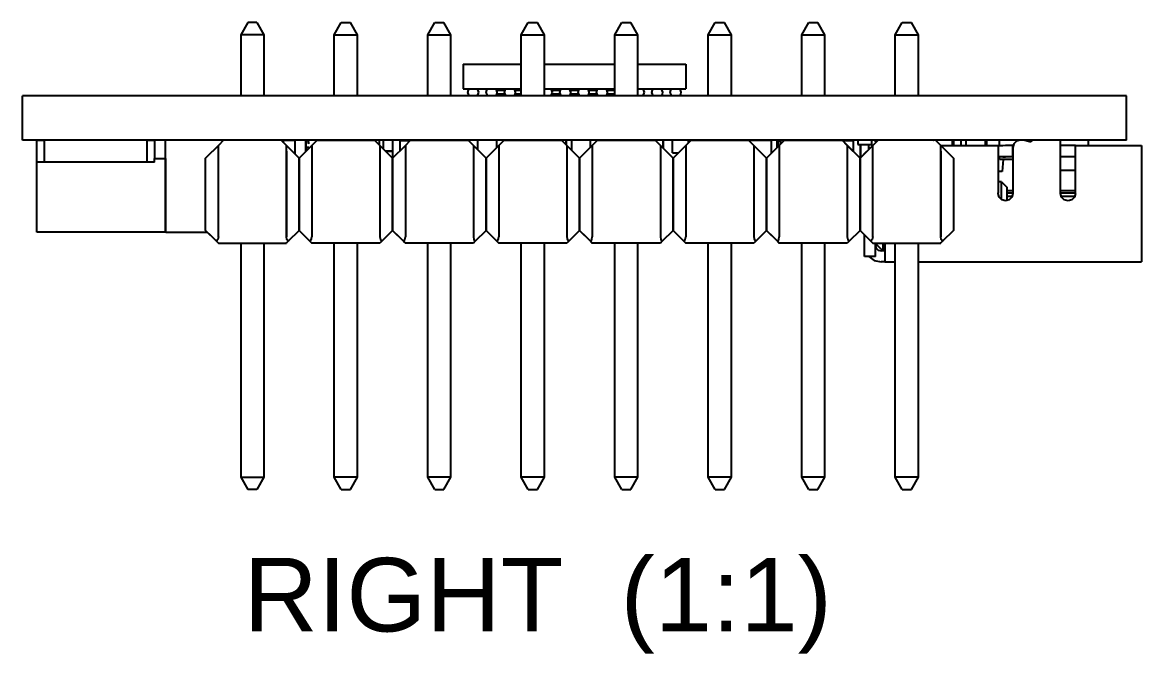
# Model space of a CAD drawing. Header units: millimetres. Extents: x -32 to 158, y -136 to 142.
# Drawn here: x 55 to 85.41, y -4.46 to 12.7 of the extents above; entities that cross this region are included whole.
import ezdxf

# ---------------------------------------------------------------- set-up
doc = ezdxf.new("R2010")
doc.units = ezdxf.units.MM
doc.layers.add('LABELS', color=7, linetype='Continuous')
doc.layers.add('VISIBLE', color=7, linetype='Continuous')
doc.styles.get("Standard").update_dxf_attribs({"font": 'arial.ttf'})

msp = doc.modelspace()

# ---------------------------------------------------------------- linework, layer by layer
at = {"layer": 'VISIBLE'}
for points in [[(61.125, 12.697), (60.935, 12.357)], [(61.375, 12.697), (61.125, 12.697)], [(61.375, 12.697), (61.565, 12.357)], [(63.475, 12.357), (63.665, 12.697)], [(63.665, 12.697), (63.915, 12.697)], [(64.105, 12.357), (63.915, 12.697)], [(66.015, 12.357), (66.205, 12.697)], [(66.205, 12.697), (66.455, 12.697)], [(66.645, 12.357), (66.455, 12.697)], [(68.555, 12.357), (68.745, 12.697)], [(68.745, 12.697), (68.995, 12.697)], [(69.185, 12.357), (68.995, 12.697)], [(71.095, 12.357), (71.285, 12.697)], [(71.285, 12.697), (71.535, 12.697)], [(71.725, 12.357), (71.535, 12.697)], [(73.635, 12.357), (73.825, 12.697)], [(73.825, 12.697), (74.075, 12.697)], [(74.265, 12.357), (74.075, 12.697)], [(76.175, 12.357), (76.365, 12.697)], [(76.365, 12.697), (76.615, 12.697)], [(76.805, 12.357), (76.615, 12.697)], [(78.715, 12.357), (78.905, 12.697)], [(78.905, 12.697), (79.155, 12.697)], [(79.345, 12.357), (79.155, 12.697)], [(61.565, 12.357), (60.935, 12.357)], [(60.935, 12.357), (60.935, 10.697)], [(61.565, 12.357), (61.565, 10.697)], [(63.475, 12.357), (64.105, 12.357)], [(63.475, 10.697), (63.475, 12.357)], [(64.105, 10.697), (64.105, 12.357)], [(66.015, 12.357), (66.645, 12.357)], [(66.015, 10.697), (66.015, 12.357)], [(66.645, 10.697), (66.645, 12.357)], [(68.555, 12.357), (69.185, 12.357)], [(68.555, 10.697), (68.555, 12.357)], [(69.185, 10.697), (69.185, 12.357)], [(71.095, 12.357), (71.725, 12.357)], [(71.095, 10.697), (71.095, 12.357)], [(71.725, 10.697), (71.725, 12.357)], [(73.635, 12.357), (74.265, 12.357)], [(73.635, 10.697), (73.635, 12.357)], [(74.265, 10.697), (74.265, 12.357)], [(76.175, 12.357), (76.805, 12.357)], [(76.175, 10.697), (76.175, 12.357)], [(76.805, 10.697), (76.805, 12.357)], [(78.715, 12.357), (79.345, 12.357)], [(78.715, 10.697), (78.715, 12.357)], [(79.345, 10.697), (79.345, 12.357)], [(66.975, 11.565), (68.555, 11.565)], [(66.975, 11.565), (66.975, 10.893)], [(69.185, 11.565), (71.095, 11.565)], [(71.725, 11.565), (73.025, 11.565)], [(73.025, 11.565), (73.025, 10.893)], [(85, 10.697), (55, 10.697)], [(55, 9.497), (55, 10.697)], [(66.975, 10.893), (68.555, 10.893)], [(67.144, 10.697), (67.1, 10.793), (67.13, 10.893)], [(67.144, 10.697), (67.1, 10.793), (67.13, 10.893)], [(67.144, 10.697), (67.1, 10.793), (67.13, 10.893)], [(67.144, 10.697), (67.1, 10.793), (67.13, 10.893)], [(67.144, 10.697), (67.1, 10.793), (67.13, 10.893)], [(67.144, 10.697), (67.1, 10.793), (67.13, 10.893)], [(67.144, 10.697), (67.1, 10.793), (67.13, 10.893)], [(67.144, 10.697), (67.1, 10.793), (67.13, 10.893)], [(67.356, 10.697), (67.389, 10.746), (67.4, 10.803)], [(67.4, 10.803), (67.37, 10.893)], [(67.644, 10.697), (67.6, 10.793), (67.63, 10.893)], [(67.644, 10.697), (67.6, 10.793), (67.63, 10.893)], [(67.856, 10.697), (67.889, 10.746), (67.9, 10.803)], [(67.9, 10.803), (67.87, 10.893)], [(68.113, 10.743), (67.887, 10.743)], [(68.105, 10.843), (67.895, 10.843)], [(68.144, 10.697), (68.1, 10.793), (68.13, 10.893)], [(68.105, 10.843), (68.13, 10.893)], [(68.144, 10.697), (68.113, 10.743)], [(68.356, 10.697), (68.389, 10.746), (68.4, 10.803)], [(68.4, 10.803), (68.37, 10.893)], [(68.387, 10.863), (68.387, 10.893)], [(68.555, 10.743), (68.387, 10.743)], [(68.555, 10.843), (68.395, 10.843)], [(69.185, 10.893), (71.095, 10.893)], [(69.356, 10.697), (69.389, 10.746), (69.4, 10.803)], [(69.4, 10.803), (69.37, 10.893)], [(69.381, 10.877), (69.4, 10.877)], [(69.613, 10.743), (69.387, 10.743)], [(69.605, 10.843), (69.395, 10.843)], [(69.4, 10.877), (69.401, 10.893)], [(69.401, 10.893), (69.4, 10.877)], [(69.4, 10.877), (69.402, 10.877)], [(69.4, 10.877), (69.619, 10.877)], [(69.45, 10.877), (69.619, 10.877)], [(69.644, 10.697), (69.6, 10.793), (69.63, 10.893)], [(69.605, 10.843), (69.63, 10.893)], [(69.644, 10.697), (69.613, 10.743)], [(69.856, 10.697), (69.889, 10.746), (69.9, 10.803)], [(69.9, 10.803), (69.87, 10.893)], [(69.881, 10.877), (70.119, 10.877)], [(69.881, 10.877), (70.119, 10.877)], [(70.113, 10.743), (69.887, 10.743)], [(70.105, 10.843), (69.895, 10.843)], [(70.144, 10.697), (70.1, 10.793), (70.13, 10.893)], [(70.105, 10.843), (70.13, 10.893)], [(70.144, 10.697), (70.113, 10.743)], [(70.356, 10.697), (70.389, 10.746), (70.4, 10.803)], [(70.4, 10.803), (70.37, 10.893)], [(70.381, 10.877), (70.45, 10.877)], [(70.381, 10.877), (70.5, 10.877)], [(70.613, 10.743), (70.387, 10.743)], [(70.605, 10.843), (70.395, 10.843)], [(70.498, 10.877), (70.5, 10.877)], [(70.499, 10.893), (70.5, 10.877)], [(70.5, 10.877), (70.619, 10.877)], [(70.644, 10.697), (70.6, 10.793), (70.63, 10.893)], [(70.619, 10.877), (70.6, 10.877)], [(70.6, 10.877), (70.619, 10.877)], [(70.605, 10.843), (70.63, 10.893)], [(70.644, 10.697), (70.613, 10.743)], [(70.856, 10.697), (70.889, 10.746), (70.9, 10.803)], [(70.9, 10.803), (70.87, 10.893)], [(70.887, 10.863), (70.887, 10.893)], [(71.095, 10.743), (70.887, 10.743)], [(71.095, 10.843), (70.895, 10.843)], [(71.725, 10.893), (73.025, 10.893)], [(71.856, 10.697), (71.889, 10.746), (71.9, 10.803)], [(71.9, 10.803), (71.87, 10.893)], [(72.144, 10.697), (72.1, 10.793), (72.13, 10.893)], [(72.144, 10.697), (72.1, 10.793), (72.13, 10.893)], [(72.144, 10.697), (72.1, 10.793), (72.13, 10.893)], [(72.144, 10.697), (72.1, 10.793), (72.13, 10.893)], [(72.356, 10.697), (72.389, 10.746), (72.4, 10.803)], [(72.4, 10.803), (72.37, 10.893)], [(72.644, 10.697), (72.6, 10.793), (72.63, 10.893)], [(72.644, 10.697), (72.6, 10.793), (72.63, 10.893)], [(72.644, 10.697), (72.6, 10.793), (72.63, 10.893)], [(72.644, 10.697), (72.6, 10.793), (72.63, 10.893)], [(72.644, 10.697), (72.6, 10.793), (72.63, 10.893)], [(72.644, 10.697), (72.6, 10.793), (72.63, 10.893)], [(72.644, 10.697), (72.6, 10.793), (72.63, 10.893)], [(72.644, 10.697), (72.6, 10.793), (72.63, 10.893)], [(72.856, 10.697), (72.889, 10.746), (72.9, 10.803)], [(72.9, 10.803), (72.87, 10.893)], [(85, 9.497), (85, 10.697)], [(85, 9.497), (55, 9.497)], [(55.389, 9.497), (55.589, 9.497)], [(55.389, 8.897), (55.389, 9.497)], [(58.389, 9.497), (55.589, 9.497)], [(55.589, 9.497), (55.589, 8.897)], [(58.389, 9.497), (58.578, 9.497)], [(58.389, 8.897), (58.389, 9.497)], [(58.589, 9.497), (58.589, 8.997)], [(58.889, 8.997), (58.889, 9.497)], [(58.889, 8.997), (58.889, 9.497)], [(60.469, 9.495), (60.326, 9.352)], [(62.032, 9.495), (60.469, 9.495)], [(60.935, 9.497), (60.935, 9.495)], [(61.565, 9.497), (61.565, 9.495)], [(61.589, 9.497), (61.565, 9.496)], [(62.032, 9.495), (62.175, 9.352)], [(62.175, 9.352), (62.032, 9.495)], [(62.33, 9.197), (62.032, 9.495)], [(62.032, 9.495), (62.33, 9.197)], [(62.089, 9.437), (62.089, 9.497)], [(62.099, 9.427), (62.099, 9.497)], [(62.099, 9.427), (62.099, 9.497)], [(62.099, 9.427), (62.099, 9.497)], [(62.099, 9.427), (62.099, 9.497)], [(62.099, 9.427), (62.099, 9.497)], [(62.4, 9.485), (62.099, 9.485)], [(62.412, 9.497), (62.4, 9.485)], [(62.4, 9.485), (62.412, 9.497)], [(62.4, 9.485), (62.4, 9.127)], [(62.7, 9.485), (62.688, 9.497)], [(62.688, 9.497), (62.7, 9.485)], [(62.7, 9.485), (62.7, 9.187)], [(62.7, 9.187), (62.7, 9.485)], [(62.716, 9.397), (62.708, 9.497)], [(62.719, 9.497), (62.766, 9.46), (62.784, 9.397)], [(62.866, 9.352), (63.009, 9.495)], [(63.009, 9.495), (64.572, 9.495)], [(63.042, 9.495), (63.025, 9.497)], [(63.042, 9.495), (63.025, 9.497)], [(63.475, 9.495), (63.475, 9.497)], [(64.105, 9.495), (64.105, 9.497)], [(64.572, 9.495), (64.87, 9.197)], [(64.87, 9.197), (64.572, 9.495)], [(64.572, 9.495), (64.715, 9.352)], [(64.715, 9.352), (64.572, 9.495)], [(64.7, 9.367), (64.7, 9.497)], [(64.8, 9.497), (64.8, 9.267)], [(65.075, 9.497), (65.063, 9.485)], [(65.063, 9.009), (65.063, 9.485)], [(65.251, 9.497), (65.263, 9.485)], [(65.263, 9.485), (65.251, 9.497)], [(65.263, 9.485), (65.538, 9.485)], [(65.263, 9.209), (65.263, 9.485)], [(65.324, 9.497), (65.336, 9.485)], [(65.336, 9.485), (65.324, 9.497)], [(65.406, 9.352), (65.549, 9.495)], [(65.451, 9.497), (65.463, 9.485)], [(65.463, 9.485), (65.451, 9.497)], [(65.549, 9.495), (67.112, 9.495)], [(65.875, 9.497), (65.869, 9.495)], [(66.015, 9.495), (66.015, 9.497)], [(66.645, 9.495), (66.645, 9.497)], [(67.883, 9.497), (66.645, 9.497)], [(66.645, 9.496), (66.648, 9.495)], [(67.112, 9.495), (67.41, 9.197)], [(67.41, 9.197), (67.112, 9.495)], [(67.112, 9.495), (67.255, 9.352)], [(67.255, 9.352), (67.112, 9.495)], [(67.371, 9.485), (67.383, 9.497)], [(67.371, 9.236), (67.371, 9.485)], [(68.035, 9.497), (67.883, 9.497)], [(67.891, 9.493), (67.883, 9.497)], [(67.891, 9.493), (67.883, 9.497)], [(67.883, 9.497), (67.891, 9.493)], [(67.883, 9.497), (67.891, 9.493)], [(67.9, 9.497), (67.888, 9.485)], [(67.888, 9.294), (67.888, 9.485)], [(67.895, 9.302), (67.895, 9.485)], [(67.895, 9.302), (67.895, 9.485)], [(67.946, 9.352), (68.089, 9.495)], [(68.076, 9.497), (68.085, 9.492)], [(68.085, 9.492), (68.076, 9.497)], [(68.089, 9.495), (69.652, 9.495)], [(68.252, 9.495), (68.258, 9.497)], [(68.555, 9.495), (68.555, 9.497)], [(69.185, 9.495), (69.185, 9.497)], [(69.26, 9.495), (69.266, 9.497)], [(69.652, 9.495), (69.95, 9.197)], [(69.95, 9.197), (69.652, 9.495)], [(69.652, 9.495), (69.795, 9.352)], [(69.795, 9.352), (69.652, 9.495)], [(69.778, 9.485), (69.766, 9.497)], [(69.778, 9.485), (69.766, 9.497)], [(69.766, 9.497), (69.778, 9.485)], [(69.766, 9.497), (69.778, 9.485)], [(69.778, 9.369), (69.778, 9.485)], [(69.778, 9.485), (69.778, 9.369)], [(69.778, 9.485), (69.778, 9.369)], [(69.778, 9.369), (69.778, 9.485)], [(69.93, 9.485), (69.942, 9.497)], [(69.93, 9.217), (69.93, 9.485)], [(70.438, 9.485), (70.45, 9.497)], [(70.438, 9.305), (70.438, 9.485)], [(70.442, 9.497), (70.446, 9.496)], [(70.486, 9.352), (70.629, 9.495)], [(70.629, 9.495), (72.192, 9.495)], [(71.095, 9.495), (71.095, 9.497)], [(71.725, 9.495), (71.725, 9.497)], [(71.844, 9.495), (71.839, 9.497)], [(71.839, 9.497), (71.844, 9.495)], [(71.844, 9.495), (71.839, 9.497)], [(72.192, 9.495), (72.49, 9.197)], [(72.49, 9.197), (72.192, 9.495)], [(72.192, 9.495), (72.335, 9.352)], [(72.335, 9.352), (72.192, 9.495)], [(72.212, 9.485), (72.202, 9.485)], [(72.224, 9.497), (72.212, 9.485)], [(72.212, 9.485), (72.224, 9.497)], [(72.224, 9.497), (72.212, 9.485)], [(72.212, 9.485), (72.224, 9.497)], [(72.212, 9.485), (72.212, 9.475)], [(72.412, 9.485), (72.4, 9.497)], [(72.4, 9.497), (72.412, 9.485)], [(72.412, 9.485), (72.4, 9.497)], [(72.4, 9.497), (72.412, 9.485)], [(72.412, 9.485), (72.412, 9.275)], [(72.412, 9.275), (72.412, 9.485)], [(72.412, 9.485), (72.412, 9.275)], [(72.412, 9.275), (72.412, 9.485)], [(72.665, 9.147), (72.665, 9.497)], [(73.026, 9.352), (73.169, 9.495)], [(73.088, 9.485), (73.1, 9.497)], [(73.088, 9.485), (73.088, 9.415)], [(73.169, 9.495), (74.732, 9.495)], [(73.635, 9.495), (73.635, 9.497)], [(74.265, 9.495), (74.265, 9.497)], [(74.4, 9.497), (74.265, 9.497)], [(74.5, 9.497), (74.4, 9.497)], [(74.4, 9.497), (74.4, 9.495)], [(74.442, 9.497), (74.442, 9.497)], [(74.5, 9.497), (74.494, 9.495)], [(74.5, 9.497), (74.5, 9.497)], [(74.562, 9.497), (74.556, 9.495)], [(74.556, 9.495), (74.562, 9.497)], [(74.732, 9.495), (75.03, 9.197)], [(75.03, 9.197), (74.732, 9.495)], [(74.732, 9.495), (74.875, 9.352)], [(74.875, 9.352), (74.732, 9.495)], [(74.9, 9.497), (74.738, 9.497)], [(74.738, 9.497), (74.75, 9.485)], [(74.75, 9.485), (74.738, 9.497)], [(75.35, 9.485), (74.75, 9.485)], [(74.75, 9.477), (74.75, 9.485)], [(74.85, 9.497), (74.85, 9.497)], [(74.9, 9.497), (74.9, 9.485)], [(75.265, 9.497), (75.1, 9.497)], [(75.1, 9.497), (75.1, 9.485)], [(75.265, 9.485), (75.265, 9.497)], [(75.362, 9.497), (75.35, 9.485)], [(75.35, 9.485), (75.362, 9.497)], [(75.35, 9.485), (75.35, 9.137)], [(75.504, 9.497), (75.504, 9.29)], [(75.608, 9.477), (75.524, 9.477)], [(75.524, 9.477), (75.524, 9.31)], [(75.524, 9.31), (75.524, 9.477)], [(75.524, 9.477), (75.608, 9.477)], [(75.566, 9.352), (75.709, 9.495)], [(75.602, 9.389), (75.61, 9.497)], [(75.709, 9.495), (77.272, 9.495)], [(75.85, 9.497), (75.85, 9.495)], [(76.15, 9.497), (76.15, 9.495)], [(76.175, 9.495), (76.175, 9.497)], [(76.805, 9.495), (76.805, 9.497)], [(76.9, 9.497), (76.805, 9.497)], [(76.963, 9.497), (76.969, 9.495)], [(76.969, 9.495), (76.963, 9.497)], [(77.3, 9.497), (77.1, 9.497)], [(77.1, 9.497), (77.1, 9.495)], [(77.2, 9.497), (77.194, 9.495)], [(77.272, 9.495), (77.57, 9.197)], [(77.57, 9.197), (77.272, 9.495)], [(77.272, 9.495), (77.415, 9.352)], [(77.415, 9.352), (77.272, 9.495)], [(77.282, 9.485), (77.575, 9.485)], [(77.376, 9.497), (77.388, 9.485)], [(77.388, 9.485), (77.376, 9.497)], [(77.5, 9.497), (77.5, 9.485)], [(77.587, 9.497), (77.575, 9.485)], [(77.575, 9.485), (77.575, 9.192)], [(77.575, 9.485), (77.587, 9.485)], [(77.702, 9.497), (77.702, 9.377)], [(78.082, 9.497), (77.702, 9.497)], [(77.763, 9.497), (77.763, 9.497)], [(77.763, 9.497), (77.763, 9.497)], [(77.9, 9.497), (77.9, 9.497)], [(78, 9.497), (78, 9.497)], [(78.082, 9.347), (78.082, 9.497)], [(78.249, 9.495), (78.106, 9.352)], [(78.144, 9.497), (78.197, 9.444)], [(79.812, 9.495), (78.249, 9.495)], [(78.715, 9.495), (78.715, 9.497)], [(79.345, 9.495), (79.345, 9.497)], [(79.382, 9.497), (79.382, 9.495)], [(79.5, 9.497), (79.5, 9.495)], [(79.7, 9.497), (79.7, 9.495)], [(79.752, 9.495), (79.758, 9.497)], [(79.812, 9.495), (79.955, 9.352)], [(79.955, 9.352), (79.812, 9.495)], [(80.11, 9.197), (79.812, 9.495)], [(79.812, 9.495), (80.11, 9.197)], [(80.27, 9.485), (80.258, 9.497)], [(80.27, 9.485), (80.258, 9.497)], [(80.258, 9.497), (80.27, 9.485)], [(80.258, 9.497), (80.27, 9.485)], [(80.27, 9.347), (80.27, 9.485)], [(80.27, 9.485), (80.27, 9.347)], [(80.27, 9.485), (80.27, 9.347)], [(80.27, 9.347), (80.27, 9.485)], [(80.3, 9.497), (80.3, 9.347)], [(80.5, 9.497), (80.5, 9.347)], [(80.646, 9.485), (80.658, 9.497)], [(80.646, 9.347), (80.646, 9.485)], [(81.17, 9.485), (81.158, 9.497)], [(81.17, 9.485), (81.158, 9.497)], [(81.158, 9.497), (81.17, 9.485)], [(81.158, 9.497), (81.17, 9.485)], [(81.17, 9.347), (81.17, 9.485)], [(81.17, 9.485), (81.17, 9.347)], [(81.17, 9.485), (81.17, 9.347)], [(81.17, 9.347), (81.17, 9.485)], [(81.2, 9.497), (81.2, 9.347)], [(81.546, 9.485), (81.558, 9.497)], [(81.546, 9.347), (81.546, 9.485)], [(82.112, 9.497), (82.012, 9.47), (81.939, 9.397), (81.912, 9.297)], [(82.065, 9.494), (82.058, 9.497)], [(82.065, 9.494), (82.058, 9.497)], [(82.058, 9.497), (82.065, 9.494)], [(82.058, 9.497), (82.065, 9.494)], [(82.065, 9.491), (82.065, 9.497)], [(82.302, 9.467), (82.212, 9.497)], [(82.449, 9.497), (82.382, 9.449), (82.302, 9.467)], [(82.362, 9.447), (82.302, 9.467)], [(82.449, 9.497), (82.412, 9.46), (82.362, 9.447)], [(83.212, 8.047), (83.212, 9.497)], [(83.212, 9.347), (83.212, 9.497)], [(83.95, 9.497), (83.962, 9.485)], [(83.962, 9.485), (83.962, 9.347)], [(60.326, 9.352), (59.98, 9.007)], [(59.98, 9.007), (60.17, 9.197)], [(60.326, 6.869), (60.326, 9.197), (60.326, 9.352)], [(62.175, 9.352), (62.52, 9.007)], [(62.175, 6.869), (62.175, 9.197), (62.175, 9.352)], [(62.175, 9.352), (62.52, 9.007)], [(62.175, 9.197), (62.175, 6.869)], [(62.52, 9.007), (62.866, 9.352)], [(62.7, 9.283), (62.717, 9.282)], [(62.717, 9.282), (62.716, 9.295)], [(62.784, 9.295), (62.716, 9.295)], [(62.784, 9.288), (62.717, 9.282)], [(62.784, 9.295), (62.784, 9.288)], [(62.866, 9.352), (62.866, 9.197), (62.866, 6.869)], [(65.06, 9.007), (64.715, 9.352)], [(64.715, 9.352), (64.715, 9.197), (64.715, 6.869)], [(65.06, 9.007), (64.715, 9.352)], [(64.87, 9.197), (65.063, 9.197)], [(65.063, 9.197), (64.87, 9.197)], [(65.06, 9.007), (65.406, 9.352)], [(65.406, 9.352), (65.406, 9.197), (65.406, 6.869)], [(67.6, 9.007), (67.255, 9.352)], [(67.255, 9.352), (67.255, 9.197), (67.255, 6.869)], [(67.6, 9.007), (67.255, 9.352)], [(67.6, 9.007), (67.946, 9.352)], [(67.946, 9.352), (67.946, 9.197), (67.946, 6.869)], [(70.14, 9.007), (69.795, 9.352)], [(69.795, 9.352), (69.795, 9.197), (69.795, 6.869)], [(70.14, 9.007), (69.795, 9.352)], [(70.14, 9.007), (70.486, 9.352)], [(70.486, 9.352), (70.486, 9.197), (70.486, 6.869)], [(72.68, 9.007), (72.335, 9.352)], [(72.335, 9.352), (72.335, 9.197), (72.335, 6.869)], [(72.68, 9.007), (72.335, 9.352)], [(72.665, 9.147), (72.82, 9.147)], [(72.68, 9.007), (73.026, 9.352)], [(73.026, 9.352), (73.026, 9.197), (73.026, 6.869)], [(75.22, 9.007), (74.875, 9.352)], [(74.875, 9.352), (74.875, 9.197), (74.875, 6.869)], [(75.22, 9.007), (74.875, 9.352)], [(75.22, 9.007), (75.566, 9.352)], [(75.566, 9.352), (75.566, 9.197), (75.566, 6.869)], [(77.76, 9.007), (77.415, 9.352)], [(77.415, 9.352), (77.415, 9.197), (77.415, 6.869)], [(77.76, 9.007), (77.415, 9.352)], [(77.702, 9.377), (78.082, 9.377)], [(78.106, 9.352), (77.76, 9.007)], [(77.76, 9.007), (77.95, 9.197)], [(77.775, 9.021), (77.775, 9.377)], [(77.775, 9.377), (77.775, 9.021)], [(77.988, 9.377), (77.988, 9.234)], [(78.012, 9.258), (78.012, 9.277)], [(78.03, 9.277), (78.012, 9.277)], [(78.091, 9.338), (78.082, 9.347)], [(78.106, 6.869), (78.106, 9.197), (78.106, 9.352)], [(79.955, 9.352), (80.3, 9.007)], [(79.955, 6.869), (79.955, 9.197), (79.955, 9.352)], [(79.955, 9.352), (80.3, 9.007)], [(79.955, 9.197), (79.955, 6.869)], [(79.96, 9.347), (81.644, 9.347)], [(79.982, 9.331), (79.966, 9.341)], [(79.982, 9.325), (79.982, 9.325), (79.982, 9.326), (79.982, 9.326), (79.982, 9.327), (79.982, 9.327), (79.982, 9.327), (79.982, 9.328), (79.982, 9.328), (79.982, 9.329), (79.982, 9.329), (79.982, 9.33), (79.982, 9.33), (79.982, 9.33), (79.982, 9.331)], [(81.712, 9.347), (81.57, 9.345), (81.527, 9.34), (81.512, 9.331)], [(81.512, 9.331), (81.512, 9.304), (81.512, 9.265), (81.512, 9.214), (81.512, 9.15), (81.512, 9.076), (81.512, 8.992), (81.512, 8.898), (81.512, 8.796), (81.512, 8.686), (81.512, 8.57), (81.512, 8.448), (81.512, 8.323), (81.512, 8.196), (81.512, 8.067)], [(81.912, 9.347), (81.911, 9.347), (81.907, 9.347), (81.901, 9.347), (81.892, 9.347), (81.881, 9.347), (81.868, 9.347), (81.853, 9.347), (81.837, 9.347), (81.818, 9.347), (81.799, 9.347), (81.778, 9.347), (81.756, 9.347), (81.734, 9.347), (81.712, 9.347)], [(81.912, 9.047), (81.912, 9.347)], [(81.918, 9.347), (81.917, 9.347), (81.917, 9.347), (81.916, 9.347), (81.915, 9.347), (81.915, 9.347), (81.914, 9.347), (81.914, 9.347), (81.913, 9.347), (81.913, 9.347), (81.912, 9.347), (81.912, 9.347), (81.912, 9.347), (81.912, 9.347), (81.912, 9.347)], [(81.912, 9.297), (81.912, 8.047)], [(83.412, 9.347), (83.212, 9.347)], [(83.612, 9.347), (83.611, 9.347), (83.607, 9.347), (83.601, 9.347), (83.592, 9.347), (83.581, 9.347), (83.568, 9.347), (83.553, 9.347), (83.537, 9.347), (83.518, 9.347), (83.499, 9.347), (83.478, 9.347), (83.456, 9.347), (83.434, 9.347), (83.412, 9.347)], [(83.612, 8.067), (83.612, 8.21), (83.612, 8.351), (83.612, 8.489), (83.612, 8.622), (83.612, 8.748), (83.612, 8.865), (83.612, 8.972), (83.612, 9.067), (83.612, 9.15), (83.612, 9.22), (83.612, 9.275), (83.612, 9.314), (83.612, 9.339), (83.612, 9.347)], [(83.612, 9.347), (85.412, 9.347)], [(85.412, 9.347), (85.412, 9.339), (85.412, 9.314), (85.412, 9.275), (85.412, 9.22), (85.412, 9.15), (85.412, 9.067), (85.412, 8.972), (85.412, 8.865), (85.412, 8.748), (85.412, 8.622), (85.412, 8.489), (85.412, 8.351), (85.412, 8.21), (85.412, 8.067)], [(55.389, 6.997), (55.389, 8.897)], [(58.589, 8.897), (55.389, 8.897)], [(58.589, 8.897), (58.589, 8.997)], [(58.589, 8.997), (58.889, 8.997)], [(58.889, 6.997), (58.889, 8.997)], [(58.889, 8.997), (58.899, 8.997)], [(58.899, 6.997), (58.899, 8.997)], [(59.98, 7.042), (59.98, 9.007)], [(62.52, 9.007), (62.52, 7.042)], [(62.52, 7.042), (62.52, 9.007)], [(65.06, 7.042), (65.06, 9.007)], [(65.06, 9.007), (65.06, 7.042)], [(67.6, 9.007), (67.6, 7.042)], [(67.6, 7.042), (67.6, 9.007)], [(70.14, 7.042), (70.14, 9.007)], [(70.14, 9.007), (70.14, 7.042)], [(72.68, 9.007), (72.68, 7.042)], [(72.68, 7.042), (72.68, 9.007)], [(75.22, 7.042), (75.22, 9.007)], [(75.22, 9.007), (75.22, 7.042)], [(77.76, 9.007), (77.76, 7.042)], [(77.76, 7.042), (77.76, 9.007)], [(80.3, 9.007), (80.3, 7.042)], [(80.3, 9.007), (80.3, 7.042)], [(81.712, 9.047), (81.57, 9.046), (81.527, 9.042), (81.512, 9.035)], [(81.546, 8.985), (81.546, 9.044)], [(81.558, 8.973), (81.546, 8.985)], [(81.912, 8.973), (81.558, 8.973)], [(81.569, 9.045), (81.57, 9.046)], [(81.651, 8.973), (81.623, 8.647)], [(81.64, 9.047), (81.642, 9.047)], [(81.712, 9.047), (81.642, 9.047)], [(81.642, 9.047), (81.712, 9.047)], [(81.912, 9.047), (81.911, 9.047), (81.907, 9.047), (81.901, 9.047), (81.892, 9.047), (81.881, 9.047), (81.868, 9.047), (81.853, 9.047), (81.837, 9.047), (81.818, 9.047), (81.799, 9.047), (81.778, 9.047), (81.756, 9.047), (81.734, 9.047), (81.712, 9.047)], [(83.412, 9.047), (83.212, 9.047)], [(83.212, 8.117), (83.212, 9.047)], [(83.612, 9.047), (83.611, 9.047), (83.607, 9.047), (83.601, 9.047), (83.592, 9.047), (83.581, 9.047), (83.568, 9.047), (83.553, 9.047), (83.537, 9.047), (83.518, 9.047), (83.499, 9.047), (83.478, 9.047), (83.456, 9.047), (83.434, 9.047), (83.412, 9.047)], [(81.623, 8.647), (81.512, 8.647)], [(83.612, 8.673), (83.212, 8.673)], [(81.602, 8.367), (81.512, 8.367)], [(81.602, 8.067), (81.602, 8.1), (81.602, 8.133), (81.602, 8.166), (81.602, 8.197), (81.602, 8.226), (81.602, 8.254), (81.602, 8.279), (81.602, 8.301), (81.602, 8.321), (81.602, 8.337), (81.602, 8.35), (81.602, 8.359), (81.602, 8.365), (81.602, 8.367)], [(81.602, 8.367), (81.752, 8.217)], [(81.752, 8.217), (81.752, 8.216), (81.752, 8.213), (81.752, 8.208), (81.752, 8.202), (81.752, 8.194), (81.752, 8.184), (81.752, 8.173), (81.752, 8.16), (81.752, 8.146), (81.752, 8.132), (81.752, 8.116), (81.752, 8.1), (81.752, 8.083), (81.752, 8.067)], [(81.512, 8.047), (81.512, 8.067)], [(81.712, 7.847), (81.612, 7.873), (81.539, 7.947), (81.512, 8.047)], [(81.602, 7.88), (81.602, 8.067)], [(81.912, 8.047), (81.885, 7.947), (81.812, 7.873), (81.712, 7.847)], [(81.912, 8.117), (81.752, 8.117)], [(81.752, 8.067), (81.761, 8.067), (81.771, 8.067), (81.781, 8.067), (81.791, 8.067), (81.801, 8.067), (81.812, 8.067), (81.823, 8.067), (81.834, 8.067), (81.845, 8.067), (81.856, 8.067), (81.868, 8.067), (81.879, 8.067), (81.89, 8.067), (81.902, 8.067)], [(81.752, 8.067), (81.752, 7.851)], [(81.895, 7.967), (81.879, 7.967), (81.863, 7.967), (81.847, 7.967), (81.833, 7.967), (81.819, 7.967), (81.805, 7.967), (81.794, 7.967), (81.783, 7.967), (81.774, 7.967), (81.766, 7.967), (81.76, 7.967), (81.755, 7.967), (81.753, 7.967), (81.752, 7.967)], [(81.902, 8.067), (81.912, 8.067)], [(83.612, 8.117), (83.212, 8.117)], [(83.212, 8.067), (83.612, 8.067)], [(83.412, 7.847), (83.312, 7.873), (83.239, 7.947), (83.212, 8.047)], [(83.595, 7.967), (83.229, 7.967)], [(83.612, 8.047), (83.585, 7.947), (83.512, 7.873), (83.412, 7.847)], [(83.612, 8.047), (83.612, 8.067)], [(85.412, 8.067), (85.412, 7.467)], [(85.412, 7.467), (85.412, 7.323), (85.412, 7.182), (85.412, 7.044), (85.412, 6.911), (85.412, 6.786), (85.412, 6.669), (85.412, 6.561), (85.412, 6.466), (85.412, 6.383), (85.412, 6.313), (85.412, 6.258), (85.412, 6.219), (85.412, 6.195), (85.412, 6.187)], [(58.889, 6.997), (55.389, 6.997)], [(58.899, 6.997), (58.889, 6.997)], [(58.899, 6.997), (60.026, 6.997)], [(60.157, 6.865), (59.98, 7.042)], [(60.275, 6.747), (59.98, 7.042)], [(62.225, 6.747), (62.52, 7.042)], [(62.52, 7.042), (62.225, 6.747)], [(62.52, 7.042), (62.815, 6.747)], [(62.52, 7.042), (62.697, 6.865)], [(64.765, 6.747), (65.06, 7.042)], [(65.06, 7.042), (64.765, 6.747)], [(65.06, 7.042), (65.355, 6.747)], [(65.06, 7.042), (65.237, 6.865)], [(67.305, 6.747), (67.6, 7.042)], [(67.6, 7.042), (67.305, 6.747)], [(67.6, 7.042), (67.895, 6.747)], [(67.6, 7.042), (67.777, 6.865)], [(69.845, 6.747), (70.14, 7.042)], [(70.14, 7.042), (69.845, 6.747)], [(70.14, 7.042), (70.435, 6.747)], [(70.14, 7.042), (70.317, 6.865)], [(72.385, 6.747), (72.68, 7.042)], [(72.68, 7.042), (72.385, 6.747)], [(72.68, 7.042), (72.975, 6.747)], [(72.68, 7.042), (72.857, 6.865)], [(74.925, 6.747), (75.22, 7.042)], [(75.22, 7.042), (74.925, 6.747)], [(75.22, 7.042), (75.515, 6.747)], [(75.22, 7.042), (75.397, 6.865)], [(77.465, 6.747), (77.76, 7.042)], [(77.76, 7.042), (77.465, 6.747)], [(77.937, 6.865), (77.76, 7.042)], [(78.055, 6.747), (77.76, 7.042)], [(80.005, 6.747), (80.3, 7.042)], [(80.3, 7.042), (80.005, 6.747)], [(60.326, 6.869), (60.311, 6.8), (60.275, 6.747)], [(60.275, 6.747), (60.311, 6.711), (60.326, 6.697)], [(60.326, 6.697), (60.275, 6.747)], [(60.304, 6.786), (60.308, 6.793)], [(60.326, 6.697), (62.175, 6.697)], [(60.935, 6.697), (60.935, 0.341)], [(61.565, 6.697), (61.565, 0.341)], [(62.225, 6.747), (62.189, 6.8), (62.175, 6.869)], [(62.175, 6.697), (62.189, 6.711), (62.225, 6.747)], [(62.225, 6.747), (62.221, 6.743)], [(62.815, 6.747), (62.851, 6.8), (62.866, 6.869)], [(62.866, 6.697), (62.851, 6.711), (62.815, 6.747)], [(62.819, 6.743), (62.866, 6.697)], [(62.848, 6.793), (62.844, 6.786)], [(64.715, 6.697), (62.866, 6.697)], [(63.475, 0.341), (63.475, 6.697)], [(64.105, 0.341), (64.105, 6.697)], [(64.715, 6.869), (64.729, 6.8), (64.765, 6.747)], [(64.765, 6.747), (64.729, 6.711), (64.715, 6.697)], [(64.736, 6.785), (64.732, 6.794)], [(65.355, 6.747), (65.391, 6.8), (65.406, 6.869)], [(65.406, 6.697), (65.391, 6.711), (65.355, 6.747)], [(65.359, 6.743), (65.406, 6.697)], [(65.388, 6.793), (65.384, 6.786)], [(67.255, 6.697), (65.406, 6.697)], [(66.015, 0.341), (66.015, 6.697)], [(66.645, 0.341), (66.645, 6.697)], [(67.255, 6.869), (67.269, 6.8), (67.305, 6.747)], [(67.305, 6.747), (67.269, 6.711), (67.255, 6.697)], [(67.276, 6.785), (67.272, 6.794)], [(67.895, 6.747), (67.931, 6.8), (67.946, 6.869)], [(67.946, 6.697), (67.931, 6.711), (67.895, 6.747)], [(67.899, 6.743), (67.946, 6.697)], [(67.928, 6.793), (67.924, 6.786)], [(69.795, 6.697), (67.946, 6.697)], [(68.555, 0.341), (68.555, 6.697)], [(69.185, 0.341), (69.185, 6.697)], [(69.795, 6.869), (69.809, 6.8), (69.845, 6.747)], [(69.845, 6.747), (69.809, 6.711), (69.795, 6.697)], [(69.816, 6.785), (69.812, 6.794)], [(70.435, 6.747), (70.471, 6.8), (70.486, 6.869)], [(70.486, 6.697), (70.471, 6.711), (70.435, 6.747)], [(70.439, 6.743), (70.486, 6.697)], [(70.468, 6.793), (70.464, 6.786)], [(72.335, 6.697), (70.486, 6.697)], [(71.095, 0.341), (71.095, 6.697)], [(71.725, 0.341), (71.725, 6.697)], [(72.335, 6.869), (72.349, 6.8), (72.385, 6.747)], [(72.385, 6.747), (72.349, 6.711), (72.335, 6.697)], [(72.356, 6.785), (72.352, 6.794)], [(72.975, 6.747), (73.011, 6.8), (73.026, 6.869)], [(73.026, 6.697), (73.011, 6.711), (72.975, 6.747)], [(72.979, 6.743), (73.026, 6.697)], [(73.008, 6.793), (73.004, 6.786)], [(74.875, 6.697), (73.026, 6.697)], [(73.635, 0.341), (73.635, 6.697)], [(74.265, 0.341), (74.265, 6.697)], [(74.875, 6.869), (74.889, 6.8), (74.925, 6.747)], [(74.925, 6.747), (74.889, 6.711), (74.875, 6.697)], [(74.896, 6.785), (74.892, 6.794)], [(75.515, 6.747), (75.551, 6.8), (75.566, 6.869)], [(75.566, 6.697), (75.551, 6.711), (75.515, 6.747)], [(75.519, 6.743), (75.566, 6.697)], [(75.548, 6.793), (75.544, 6.786)], [(77.415, 6.697), (75.566, 6.697)], [(76.175, 0.341), (76.175, 6.697)], [(76.805, 0.341), (76.805, 6.697)], [(77.415, 6.869), (77.429, 6.8), (77.465, 6.747)], [(77.465, 6.747), (77.429, 6.711), (77.415, 6.697)], [(77.436, 6.785), (77.432, 6.794)], [(77.882, 6.339), (77.882, 6.351), (77.882, 6.368), (77.882, 6.39), (77.882, 6.417), (77.882, 6.449), (77.882, 6.485), (77.882, 6.526), (77.882, 6.571), (77.882, 6.621), (77.882, 6.674), (77.882, 6.731), (77.882, 6.791), (77.882, 6.854), (77.882, 6.92)], [(78.106, 6.869), (78.091, 6.8), (78.055, 6.747)], [(78.055, 6.747), (78.091, 6.711), (78.106, 6.697)], [(78.106, 6.697), (78.055, 6.747)], [(78.084, 6.786), (78.088, 6.793)], [(78.106, 6.697), (79.955, 6.697)], [(78.182, 6.339), (78.182, 6.347), (78.182, 6.358), (78.182, 6.373), (78.182, 6.389), (78.182, 6.409), (78.182, 6.431), (78.182, 6.456), (78.182, 6.483), (78.182, 6.513), (78.182, 6.545), (78.182, 6.58), (78.182, 6.617), (78.182, 6.656), (78.182, 6.697)], [(78.382, 6.697), (78.382, 6.669), (78.382, 6.642), (78.382, 6.618), (78.382, 6.596), (78.382, 6.575), (78.382, 6.557), (78.382, 6.541), (78.382, 6.526), (78.382, 6.514), (78.382, 6.504), (78.382, 6.497), (78.382, 6.491), (78.382, 6.488), (78.382, 6.487)], [(78.432, 6.697), (78.432, 6.631), (78.432, 6.569), (78.432, 6.51), (78.432, 6.456), (78.432, 6.406), (78.432, 6.361), (78.432, 6.321), (78.432, 6.286), (78.432, 6.256), (78.432, 6.231), (78.432, 6.212), (78.432, 6.198), (78.432, 6.189), (78.432, 6.187)], [(78.715, 0.341), (78.715, 6.697)], [(79.345, 0.341), (79.345, 6.697)], [(80.005, 6.747), (79.969, 6.8), (79.955, 6.869)], [(79.955, 6.697), (79.969, 6.711), (80.005, 6.747)], [(80.005, 6.747), (80.001, 6.743)], [(78.382, 6.487), (78.182, 6.687)], [(78.182, 6.637), (78.202, 6.562), (78.257, 6.507), (78.332, 6.487)], [(78.382, 6.487), (78.379, 6.487), (78.375, 6.487), (78.372, 6.487), (78.368, 6.487), (78.365, 6.487), (78.361, 6.487), (78.358, 6.487), (78.354, 6.487), (78.351, 6.487), (78.347, 6.487), (78.343, 6.487), (78.339, 6.487), (78.336, 6.487), (78.332, 6.487)], [(78.432, 6.487), (78.382, 6.487)], [(77.882, 6.337), (77.882, 6.337), (77.882, 6.337), (77.882, 6.337), (77.882, 6.337), (77.882, 6.337), (77.882, 6.337), (77.882, 6.337), (77.882, 6.337), (77.882, 6.338), (77.882, 6.338), (77.882, 6.338), (77.882, 6.338), (77.882, 6.339), (77.882, 6.339)], [(78.182, 6.337), (77.882, 6.337)], [(77.997, 6.337), (78.148, 6.226), (78.332, 6.187)], [(78.182, 6.337), (78.182, 6.337), (78.182, 6.337), (78.182, 6.337), (78.182, 6.337), (78.182, 6.337), (78.182, 6.337), (78.182, 6.337), (78.182, 6.337), (78.182, 6.338), (78.182, 6.338), (78.182, 6.338), (78.182, 6.338), (78.182, 6.339), (78.182, 6.339)], [(78.432, 6.187), (78.431, 6.187), (78.429, 6.187), (78.426, 6.187), (78.422, 6.187), (78.417, 6.187), (78.41, 6.187), (78.403, 6.187), (78.394, 6.187), (78.385, 6.187), (78.375, 6.187), (78.365, 6.187), (78.354, 6.187), (78.343, 6.187), (78.332, 6.187)], [(78.432, 6.187), (78.715, 6.187)], [(79.345, 6.187), (85.412, 6.187)], [(60.935, 0.341), (61.565, 0.341)], [(60.935, 0.341), (61.125, 0.001)], [(61.565, 0.341), (61.375, 0.001)], [(63.665, 0.001), (63.475, 0.341)], [(64.105, 0.341), (63.475, 0.341)], [(63.915, 0.001), (64.105, 0.341)], [(66.205, 0.001), (66.015, 0.341)], [(66.645, 0.341), (66.015, 0.341)], [(66.455, 0.001), (66.645, 0.341)], [(68.745, 0.001), (68.555, 0.341)], [(69.185, 0.341), (68.555, 0.341)], [(68.995, 0.001), (69.185, 0.341)], [(71.285, 0.001), (71.095, 0.341)], [(71.725, 0.341), (71.095, 0.341)], [(71.535, 0.001), (71.725, 0.341)], [(73.825, 0.001), (73.635, 0.341)], [(74.265, 0.341), (73.635, 0.341)], [(74.075, 0.001), (74.265, 0.341)], [(76.365, 0.001), (76.175, 0.341)], [(76.805, 0.341), (76.175, 0.341)], [(76.615, 0.001), (76.805, 0.341)], [(78.905, 0.001), (78.715, 0.341)], [(79.345, 0.341), (78.715, 0.341)], [(79.155, 0.001), (79.345, 0.341)], [(61.375, 0.001), (61.125, 0.001)], [(63.665, 0.001), (63.915, 0.001)], [(66.205, 0.001), (66.455, 0.001)], [(68.745, 0.001), (68.995, 0.001)], [(71.285, 0.001), (71.535, 0.001)], [(73.825, 0.001), (74.075, 0.001)], [(76.365, 0.001), (76.615, 0.001)], [(78.905, 0.001), (79.155, 0.001)]]:
    msp.add_lwpolyline(points, dxfattribs=at)

# ---------------------------------------------------------------- texts
at = {"layer": 'LABELS'}
msp.add_text('RIGHT  (1:1)', height=2, dxfattribs=at).set_placement((61.01, -3.857))

doc.saveas('drawing.dxf')
